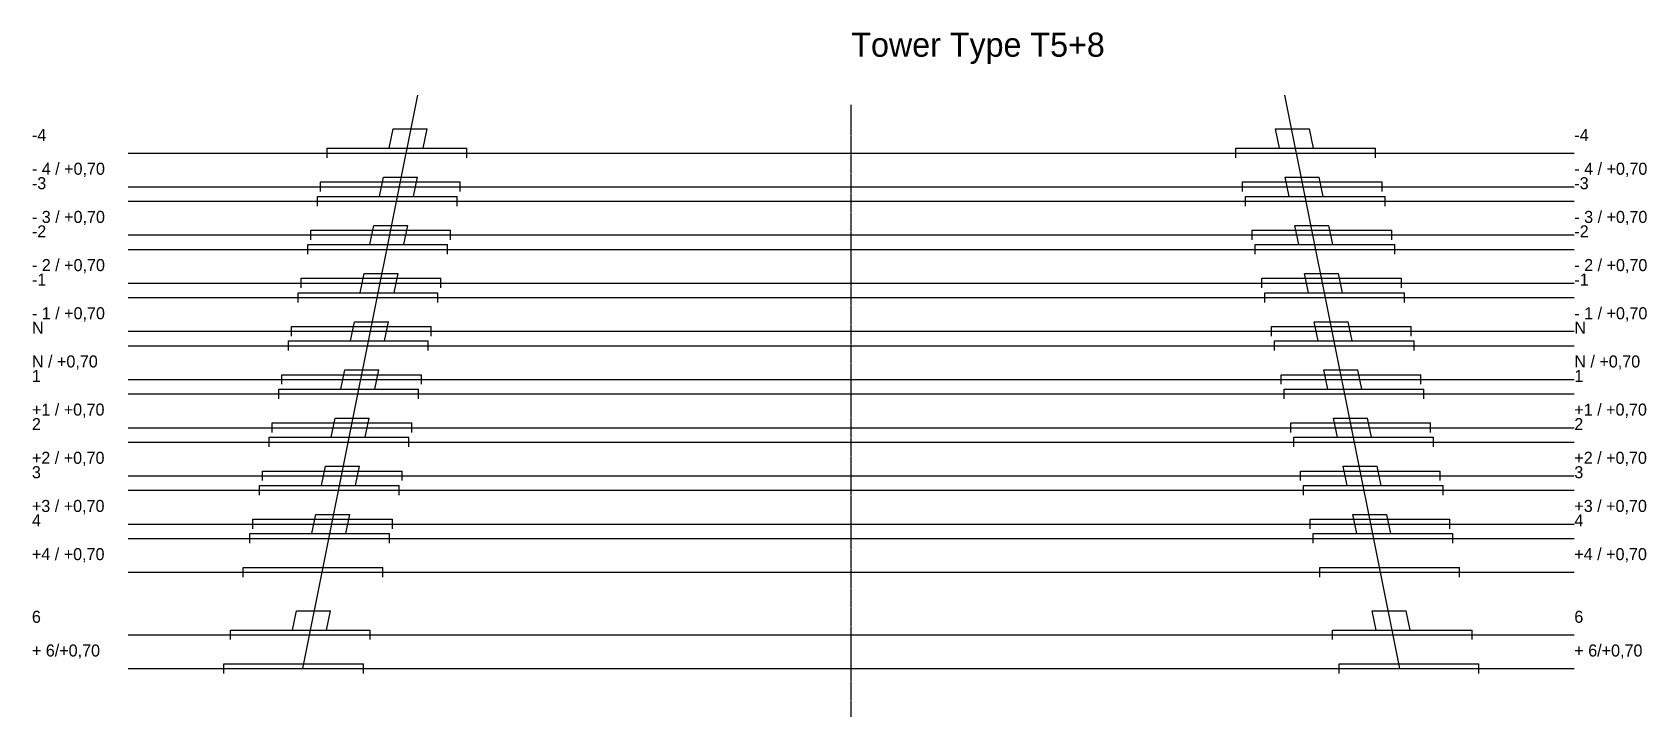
# Model space of a CAD drawing. Header units: metres. Extents: x -16992 to 16502, y -7700 to 6507.
import ezdxf

# ---------------------------------------------------------------- set-up
doc = ezdxf.new("R2010")
doc.units = ezdxf.units.M
doc.linetypes.add('CENTER', pattern=[5.08, 3.175, -0.635, 0.635, -0.635])
for name, color, linetype in [('ANGLED_LINES', 4, 'Continuous'), ('ANNOTATIONS', 2, 'Continuous'), ('BASE_VARIANTS', 7, 'Continuous'), ('CENTERLINE', 3, 'Continuous'), ('OFFSET_VARIANTS', 1, 'Continuous')]:
    doc.layers.add(name, color=color, linetype=linetype)

msp = doc.modelspace()

# ---------------------------------------------------------------- linework, layer by layer
at = {"layer": 'ANGLED_LINES'}
for p, q in [((-11381, -6700), (-8993, 5200)), ((11381, -6700), (8993, 5200))]:
    msp.add_line(p, q, dxfattribs=at)
at = {"layer": 'BASE_VARIANTS'}
for p, q in [((-9587, 4100), (-9507, 4500)), ((-9507, 4500), (-8801, 4500)), ((-8881, 4100), (-8801, 4500)), ((8881, 4100), (8801, 4500)), ((8801, 4500), (9507, 4500)), ((9587, 4100), (9507, 4500)), ((-10874, 3900), (-10874, 4100)), ((-10874, 4100), (-7975, 4100)), ((-7975, 3900), (-7975, 4100)), ((7975, 3900), (7975, 4100)), ((7975, 4100), (10874, 4100)), ((10874, 3900), (10874, 4100)), ((-15000, 4000), (15000, 4000)), ((-9788, 3100), (-9707, 3500)), ((-9707, 3500), (-9001, 3500)), ((-9082, 3100), (-9001, 3500)), ((9082, 3100), (9001, 3500)), ((9001, 3500), (9707, 3500)), ((9788, 3100), (9707, 3500)), ((-11075, 2900), (-11075, 3100)), ((-11075, 3100), (-8176, 3100)), ((-8176, 2900), (-8176, 3100)), ((8176, 2900), (8176, 3100)), ((8176, 3100), (11075, 3100)), ((11075, 2900), (11075, 3100)), ((-15000, 3000), (15000, 3000)), ((-9988, 2100), (-9908, 2500)), ((-9908, 2500), (-9202, 2500)), ((-9282, 2100), (-9202, 2500)), ((9282, 2100), (9202, 2500)), ((9202, 2500), (9908, 2500)), ((9988, 2100), (9908, 2500)), ((-11276, 1900), (-11276, 2100)), ((-11276, 2100), (-8377, 2100)), ((-8377, 1900), (-8377, 2100)), ((8377, 1900), (8377, 2100)), ((8377, 2100), (11276, 2100)), ((11276, 1900), (11276, 2100)), ((-15000, 2000), (15000, 2000)), ((-10189, 1100), (-10109, 1500)), ((-10109, 1500), (-9403, 1500)), ((-9483, 1100), (-9403, 1500)), ((9483, 1100), (9403, 1500)), ((9403, 1500), (10109, 1500)), ((10189, 1100), (10109, 1500)), ((-11476, 900), (-11476, 1100)), ((-11476, 1100), (-8577, 1100)), ((-8577, 900), (-8577, 1100)), ((8577, 900), (8577, 1100)), ((8577, 1100), (11476, 1100)), ((11476, 900), (11476, 1100)), ((-15000, 1000), (15000, 1000)), ((-10390, 100), (-10309, 500)), ((-10309, 500), (-9603, 500)), ((-9684, 100), (-9603, 500)), ((9684, 100), (9603, 500)), ((9603, 500), (10309, 500)), ((10390, 100), (10309, 500)), ((-15000, 0), (15000, 0)), ((-11677, -100), (-11677, 100)), ((-11677, 100), (-8777, 100)), ((-8777, -100), (-8777, 100)), ((8777, -100), (8777, 100)), ((8777, 100), (11677, 100)), ((11677, -100), (11677, 100)), ((-10590, -900), (-10510, -500)), ((-10510, -500), (-9804, -500)), ((-9884, -900), (-9804, -500)), ((9884, -900), (9804, -500)), ((9804, -500), (10510, -500)), ((10590, -900), (10510, -500)), ((-15000, -1000), (15000, -1000)), ((-11878, -1100), (-11878, -900)), ((-11878, -900), (-8979, -900)), ((-8979, -1100), (-8979, -900)), ((8979, -1100), (8979, -900)), ((8979, -900), (11878, -900)), ((11878, -1100), (11878, -900)), ((-10791, -1900), (-10711, -1500)), ((-10711, -1500), (-10005, -1500)), ((-10085, -1900), (-10005, -1500)), ((10085, -1900), (10005, -1500)), ((10005, -1500), (10711, -1500)), ((10791, -1900), (10711, -1500)), ((-15000, -2000), (15000, -2000)), ((-12078, -2100), (-12078, -1900)), ((-12078, -1900), (-9179, -1900)), ((-9179, -2100), (-9179, -1900)), ((9179, -2100), (9179, -1900)), ((9179, -1900), (12078, -1900)), ((12078, -2100), (12078, -1900)), ((-10992, -2900), (-10911, -2500)), ((-10911, -2500), (-10205, -2500)), ((-10286, -2900), (-10205, -2500)), ((10286, -2900), (10205, -2500)), ((10205, -2500), (10911, -2500)), ((10992, -2900), (10911, -2500)), ((-15000, -3000), (15000, -3000)), ((-12279, -3100), (-12279, -2900)), ((-12279, -2900), (-9379, -2900)), ((-9379, -3100), (-9379, -2900)), ((9379, -3100), (9379, -2900)), ((9379, -2900), (12279, -2900)), ((12279, -3100), (12279, -2900)), ((-11192, -3900), (-11112, -3500)), ((-11112, -3500), (-10406, -3500)), ((-10486, -3900), (-10406, -3500)), ((10486, -3900), (10406, -3500)), ((10406, -3500), (11112, -3500)), ((11192, -3900), (11112, -3500)), ((-15000, -4000), (15000, -4000)), ((-12480, -4100), (-12480, -3900)), ((-12480, -3900), (-9581, -3900)), ((-9581, -4100), (-9581, -3900)), ((9581, -4100), (9581, -3900)), ((9581, -3900), (12480, -3900)), ((12480, -4100), (12480, -3900)), ((-11594, -5900), (-11513, -5500)), ((-11513, -5500), (-10807, -5500)), ((-10888, -5900), (-10807, -5500)), ((10888, -5900), (10807, -5500)), ((10807, -5500), (11513, -5500)), ((11594, -5900), (11513, -5500)), ((-15000, -6000), (15000, -6000)), ((-12881, -6100), (-12881, -5900)), ((-12881, -5900), (-9981, -5900)), ((-9981, -6100), (-9981, -5900)), ((9981, -6100), (9981, -5900)), ((9981, -5900), (12881, -5900)), ((12881, -6100), (12881, -5900))]:
    msp.add_line(p, q, dxfattribs=at)
at = {"layer": 'CENTERLINE', "linetype": 'CENTER'}
msp.add_line((0, -7700), (0, 5000), dxfattribs=at)
at = {"layer": 'OFFSET_VARIANTS'}
for p, q in [((-11014, 3200), (-11014, 3400)), ((-11014, 3400), (-8115, 3400)), ((-8115, 3200), (-8115, 3400)), ((8115, 3200), (8115, 3400)), ((8115, 3400), (11014, 3400)), ((11014, 3200), (11014, 3400)), ((-15000, 3300), (15000, 3300)), ((-11216, 2200), (-11216, 2400)), ((-11216, 2400), (-8316, 2400)), ((-8316, 2200), (-8316, 2400)), ((8316, 2200), (8316, 2400)), ((8316, 2400), (11216, 2400)), ((11216, 2200), (11216, 2400)), ((-15000, 2300), (15000, 2300)), ((-11416, 1200), (-11416, 1400)), ((-11416, 1400), (-8517, 1400)), ((-8517, 1200), (-8517, 1400)), ((8517, 1200), (8517, 1400)), ((8517, 1400), (11416, 1400)), ((11416, 1200), (11416, 1400)), ((-15000, 1300), (15000, 1300)), ((-11616, 200), (-11616, 400)), ((-11616, 400), (-8717, 400)), ((-8717, 200), (-8717, 400)), ((8717, 200), (8717, 400)), ((8717, 400), (11616, 400)), ((11616, 200), (11616, 400)), ((-15000, 300), (15000, 300)), ((-11818, -800), (-11818, -600)), ((-11818, -600), (-8918, -600)), ((-8918, -800), (-8918, -600)), ((8918, -800), (8918, -600)), ((8918, -600), (11818, -600)), ((11818, -800), (11818, -600)), ((-15000, -700), (15000, -700)), ((-12018, -1800), (-12018, -1600)), ((-12018, -1600), (-9119, -1600)), ((-9119, -1800), (-9119, -1600)), ((9119, -1800), (9119, -1600)), ((9119, -1600), (12018, -1600)), ((12018, -1800), (12018, -1600)), ((-15000, -1700), (15000, -1700)), ((-12218, -2800), (-12218, -2600)), ((-12218, -2600), (-9319, -2600)), ((-9319, -2800), (-9319, -2600)), ((9319, -2800), (9319, -2600)), ((9319, -2600), (12218, -2600)), ((12218, -2800), (12218, -2600)), ((-15000, -2700), (15000, -2700)), ((-12420, -3800), (-12420, -3600)), ((-12420, -3600), (-9520, -3600)), ((-9520, -3800), (-9520, -3600)), ((9520, -3800), (9520, -3600)), ((9520, -3600), (12420, -3600)), ((12420, -3800), (12420, -3600)), ((-15000, -3700), (15000, -3700)), ((-12620, -4800), (-12620, -4600)), ((-12620, -4600), (-9721, -4600)), ((-9721, -4800), (-9721, -4600)), ((9721, -4800), (9721, -4600)), ((9721, -4600), (12620, -4600)), ((12620, -4800), (12620, -4600)), ((-15000, -4700), (15000, -4700)), ((-13021, -6800), (-13021, -6600)), ((-13021, -6600), (-10122, -6600)), ((-10122, -6800), (-10122, -6600)), ((10122, -6800), (10122, -6600)), ((10122, -6600), (13021, -6600)), ((13021, -6800), (13021, -6600)), ((-15000, -6700), (15000, -6700))]:
    msp.add_line(p, q, dxfattribs=at)

# ---------------------------------------------------------------- texts
at = {"layer": 'ANNOTATIONS'}
for s, height, p in [('Tower Type T5+8', 500, (0, 6000)), ('-4', 250, (-17000, 4250)), ('-4', 250, (15000, 4250)), ('- 4 / +0,70', 250, (-17000, 3550)), ('- 4 / +0,70', 250, (15000, 3550)), ('-3', 250, (-17000, 3250)), ('-3', 250, (15000, 3250)), ('- 3 / +0,70', 250, (-17000, 2550)), ('- 3 / +0,70', 250, (15000, 2550)), ('-2', 250, (-17000, 2250)), ('-2', 250, (15000, 2250)), ('- 2 / +0,70', 250, (-17000, 1550)), ('- 2 / +0,70', 250, (15000, 1550)), ('-1', 250, (-17000, 1250)), ('-1', 250, (15000, 1250)), ('- 1 / +0,70', 250, (-17000, 550)), ('- 1 / +0,70', 250, (15000, 550)), ('N', 250, (-17000, 250)), ('N', 250, (15000, 250)), ('N / +0,70', 250, (-17000, -450)), ('N / +0,70', 250, (15000, -450)), ('1', 250, (-17000, -750)), ('1', 250, (15000, -750)), ('+1 / +0,70', 250, (-17000, -1450)), ('+1 / +0,70', 250, (15000, -1450)), ('2', 250, (-17000, -1750)), ('2', 250, (15000, -1750)), ('+2 / +0,70', 250, (-17000, -2450)), ('+2 / +0,70', 250, (15000, -2450)), ('3', 250, (-17000, -2750)), ('3', 250, (15000, -2750)), ('+3 / +0,70', 250, (-17000, -3450)), ('+3 / +0,70', 250, (15000, -3450)), ('4', 250, (-17000, -3750)), ('4', 250, (15000, -3750)), ('+4 / +0,70', 250, (-17000, -4450)), ('+4 / +0,70', 250, (15000, -4450)), ('6', 250, (-17000, -5750)), ('6', 250, (15000, -5750)), ('+ 6/+0,70', 250, (-17000, -6450)), ('+ 6/+0,70', 250, (15000, -6450))]:
    msp.add_text(s, height=height, dxfattribs=at).set_placement(p)

doc.saveas('drawing.dxf')
